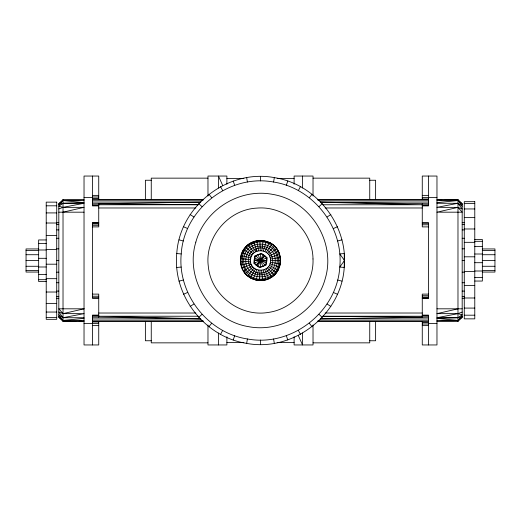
<?xml version="1.0" encoding="UTF-8"?>
<svg xmlns="http://www.w3.org/2000/svg" width="521" height="521" viewBox="0 0 521 521"><rect width="100%" height="100%" fill="white"/><g stroke="black" fill="none" stroke-linecap="round" stroke-linejoin="round"><path stroke-width="0.78" d="M260.493 266.804L260.507 254.196C252.268 253.948 252.529 267.052 260.493 266.804C268.732 267.052 268.471 253.948 260.507 254.196M250.783 262.779L241.073 265.065C234.86 236.208 280.291 231.467 280.454 260.721C280.031 287.644 238.338 285.996 240.624 258.676L250.562 259.588C248.804 272.861 270.868 273.994 270.477 260.611C271.2 248.289 251.096 247.201 250.562 259.588M259.992 270.464L259.478 280.428C233.545 278.963 235.303 239.211 261.64 240.572C290.835 242.955 282.968 287.045 254.958 279.673M261.809 250.608L263.125 240.715L266.264 241.392L270.171 243.04M279.673 266.042L280.428 261.64L280.181 257.172M176.756 253.558C179.654 206.153 227.664 168.784 274.333 177.615C316.267 183.946 348.38 225.287 344.244 267.442C341.346 314.847 293.336 352.216 246.667 343.385C204.733 337.022 172.627 295.772 176.756 253.558L181.223 253.929C183.972 209.051 229.416 173.682 273.59 182.037C313.29 188.061 343.684 227.11 339.777 267.071C337.028 311.949 291.584 347.318 247.41 338.963C207.71 332.939 177.316 293.89 181.223 253.929M246.667 343.385L247.41 338.963M273.59 182.037L274.333 177.615M240.572 259.36L241.327 254.958L243.04 250.829M258.396 270.256L256.293 280.011L253.219 279.08L250.334 277.673L255.414 269.083M275.368 273.812L277.96 270.171L280.161 263.919L270.334 262.206M263.379 250.946L266.264 241.392M233.213 339.979L234.671 335.739M286.329 185.261L287.787 181.021M253.219 279.08L256.86 269.793M258.084 266.322L262.916 254.678M264.876 251.532L269.253 242.565L272.014 244.199L274.482 246.257L267.488 253.382M248.966 244.212L245.71 247.104L242.226 252.477L251.363 256.488M220.507 334.404L222.643 330.457M298.357 190.543L300.493 186.596M251.422 244.369L252.88 242.057L254.124 243.125C277.563 234.203 289.696 271.916 265.456 278.331C243.287 285 232.229 250.627 254.124 243.125M277.96 270.171L269.285 265.235M266.257 252.353L272.014 244.199M256.658 265.495L264.342 255.505M208.888 326.81L211.643 323.274M309.357 197.726L312.112 194.19M247.709 275.817L254.105 268.159M266.081 268.771L271.656 277.048L274.163 275.042L276.325 272.665L268.413 266.583M58.821 203.776L63.021 199.576L84.031 199.576L63.021 200.552L58.821 203.776L58.821 317.224L63.021 321.424L84.031 321.424L79.185 321.197M256.039 264.955L264.961 256.045M462.179 317.224L457.979 320.448L436.969 321.424L457.979 321.424L462.179 317.224L462.179 203.776L457.979 199.576L436.969 199.576L441.815 199.804M58.821 204.395L63.021 200.552L84.031 202.649L63.021 203.275L58.821 204.395L63.021 200.546L84.031 200.539M462.179 316.605L457.979 320.448L436.969 318.351L457.979 317.725L462.179 316.605L457.979 320.454L436.969 320.461M198.677 317.413L201.979 314.378M319.021 206.622L322.323 203.587M252.959 267.032L245.417 273.571L243.515 270.979L252.008 265.743M268.543 254.593L276.586 248.686M190.152 306.459L193.903 304.01M327.097 216.99L330.848 214.541M272.034 276.788L268.12 278.943L263.828 280.181M269.383 255.961L278.273 251.422L279.497 254.391L280.233 257.517L270.366 259.009M183.548 294.254L187.651 292.45M333.349 228.55L337.452 226.746M242.057 268.12L251.278 264.31M254.678 262.91L266.322 258.09M58.821 208.947L63.021 207.358L84.031 203.268L63.021 203.275L58.821 206.212L63.021 207.358L84.031 207.358L63.021 212.184M462.179 312.053L457.979 313.642L436.969 317.732L457.979 317.725L462.179 314.788L457.979 313.642L436.969 313.642L457.979 308.816M270.002 257.446L279.497 254.391M257.172 240.819L253.629 241.764L257.061 251.129M179.042 281.132L183.385 280.024M337.615 240.976L341.958 239.868M259.36 280.428L265.84 279.731L263.17 270.112M436.969 202.649L457.979 200.539L462.179 204.427M84.031 318.351L63.021 320.461L58.821 316.573M176.756 267.442L181.223 267.071M240.591 261.887L250.542 261.197M200.696 202.155L92.438 203.776M320.304 318.845L428.562 317.224M207.977 178.149L151.259 178.149L151.259 199.576M313.023 178.149L369.741 178.149L369.741 199.576M226.889 178.566L243.893 178.566M277.107 178.566L294.111 178.566M151.259 180.246L145.379 180.246L145.379 199.576M369.741 180.246L375.621 180.246L375.621 199.576M92.438 195.375L98.736 195.375M422.264 195.375L428.562 195.375M92.438 196.984L98.736 196.984M84.031 197.479L92.438 197.479M422.264 197.479L436.969 197.479M92.438 198.345L98.736 198.345M422.264 199.015L428.562 199.015M92.438 199.256L98.736 199.256M203.125 199.576L98.736 199.576L98.736 176.046L84.031 176.046L84.031 344.954L98.736 344.954L98.736 321.424M317.875 199.576L428.562 199.576M92.438 200.214L203.099 200.214M317.901 200.214L428.562 200.214M92.438 202.037L200.657 202.037M320.343 202.037L428.562 202.037M436.969 203.268L457.979 203.281L462.179 206.27L457.979 200.539L436.969 200.539L457.979 199.576L457.979 321.424M464.276 203.522L474.781 203.522M320.304 202.155L428.562 203.776M98.736 204.766L198.267 204.766M322.733 204.766L422.264 204.766L320.304 202.22M92.438 204.896L98.736 204.896M422.264 204.896L428.562 204.896M92.438 205.626L98.736 205.626M422.264 205.626L428.562 205.626M46.219 205.808L56.724 205.808M98.736 205.88L92.438 205.88L92.438 176.046M422.264 205.88L428.562 205.88L428.562 176.046M98.736 207.977L195.844 207.977M325.156 207.977L422.264 207.977M464.276 208.954L474.781 208.954M58.821 212.184L84.031 212.184M46.219 212.913L56.724 212.913M464.276 217.622L474.781 217.622M56.724 222.688L58.821 222.688M98.736 222.688L92.438 222.688L92.438 298.312L98.736 298.312M422.264 222.688L428.562 222.688L428.562 298.312L422.264 298.312M462.179 222.688L464.276 222.688M46.219 223.008L56.724 223.008M92.438 223.008L98.736 223.008M422.264 223.249L428.562 223.249M92.438 223.919L98.736 223.919M56.724 224.538L58.821 224.538M462.179 224.538L464.276 224.538M422.264 224.785L428.562 224.785M92.438 225.28L98.736 225.28M92.438 226.889L98.736 226.889L98.736 203.776L198.267 204.675M428.562 226.889L422.264 226.889L422.264 203.776M464.276 228.98L474.781 228.98M56.724 229.904L58.821 229.904M462.179 229.904L464.276 229.904M46.219 235.453L56.724 235.453M56.724 238.273L58.821 238.273M462.179 238.273L464.276 238.273M474.781 239.491L482.348 239.491L482.348 281.047L474.781 281.047M46.219 239.953L38.652 239.953L38.652 281.509L46.219 281.509M474.781 241.308L482.348 241.308M464.276 242.324L474.781 242.324M38.652 243.502L46.219 243.502M474.781 246.446L482.348 246.446M56.724 248.817L58.821 248.817M462.179 248.817L464.276 248.817M38.652 248.947L26.05 248.947L26.05 272.053L38.652 272.053M482.348 248.947L494.95 248.947L494.95 272.053L482.348 272.053M46.219 249.481L56.724 249.481M38.652 249.995L46.219 249.995M26.05 250.497L38.652 250.497M482.348 250.497L494.95 250.497M474.781 254.007L482.348 254.007M26.05 254.723L38.652 254.723M482.348 254.723L494.95 254.723M464.276 256.807L474.781 256.807M38.652 258.305L46.219 258.305M26.05 260.5L38.652 260.5M56.724 260.5L58.821 260.5M462.179 260.5L464.276 260.5M482.348 260.5L494.95 260.5M474.781 262.695L482.348 262.695M46.219 264.193L56.724 264.193M26.05 266.277L38.652 266.277M482.348 266.277L494.95 266.277M38.652 266.993L46.219 266.993M26.05 270.503L38.652 270.503M482.348 270.503L494.95 270.503M474.781 271.005L482.348 271.005M464.276 271.519L474.781 271.519M56.724 272.183L58.821 272.183M462.179 272.183L464.276 272.183M38.652 274.554L46.219 274.554M474.781 277.498L482.348 277.498M46.219 278.676L56.724 278.676M38.652 279.692L46.219 279.692M56.724 282.727L58.821 282.727M462.179 282.727L464.276 282.727M464.276 285.547L474.781 285.547M56.724 291.096L58.821 291.096M462.179 291.096L464.276 291.096M46.219 292.02L56.724 292.02M92.438 294.111L98.736 294.111L98.736 317.224L200.696 318.845M428.562 294.111L422.264 294.111L422.264 317.224L322.733 316.325M422.264 295.72L428.562 295.72M92.438 296.215L98.736 296.215M56.724 296.462L58.821 296.462M462.179 296.462L464.276 296.462M422.264 297.081L428.562 297.081M92.438 297.751L98.736 297.751M422.264 297.992L428.562 297.992M464.276 297.992L474.781 297.992M56.724 298.312L58.821 298.312M462.179 298.312L464.276 298.312M46.219 303.378L56.724 303.378M464.276 308.087L474.781 308.087M436.969 308.816L462.179 308.816M46.219 312.046L56.724 312.046M98.736 313.023L195.844 313.023M325.156 313.023L422.264 313.023M98.736 315.12L92.438 315.12L92.438 344.954M422.264 315.12L428.562 315.12L428.562 344.954M464.276 315.192L474.781 315.192M92.438 315.374L98.736 315.374M422.264 315.374L428.562 315.374M92.438 316.104L98.736 316.104M422.264 316.104L428.562 316.104M198.267 316.234L98.736 316.234L200.696 318.78M322.733 316.234L422.264 316.234M92.438 317.224L98.736 317.224M46.219 317.478L56.724 317.478M84.031 317.732L63.021 317.719L58.821 314.73L63.021 320.461L84.031 320.461L63.021 321.424L63.021 199.576M92.438 318.963L200.657 318.963M320.343 318.963L428.562 318.963M92.438 320.786L203.099 320.786M317.901 320.786L428.562 320.786M92.438 321.424L203.125 321.424M317.875 321.424L422.264 321.424L422.264 344.954L436.969 344.954L436.969 176.046L422.264 176.046L422.264 199.576M422.264 321.744L428.562 321.744M92.438 321.985L98.736 321.985M422.264 322.655L428.562 322.655M84.031 323.521L98.736 323.521M428.562 323.521L436.969 323.521M422.264 324.016L428.562 324.016M92.438 325.625L98.736 325.625M422.264 325.625L428.562 325.625M151.259 340.754L145.379 340.754L145.379 321.424M369.741 340.754L375.621 340.754L375.621 321.424M226.889 342.434L243.893 342.434M277.107 342.434L294.111 342.434M207.977 342.851L151.259 342.851L151.259 321.424M313.023 342.851L369.741 342.851L369.741 321.424M254.196 260.493L266.804 260.507M270.477 260.611L280.454 260.721M261.64 240.572L256.723 240.904L258.611 250.699M263.125 240.715L259.914 240.552L260.207 250.523M254.255 259.673L266.745 261.327M179.042 239.868L183.385 240.976M337.615 280.024L341.958 281.132M241.177 255.511L250.835 258.006M269.93 263.763L279.36 267.026M254.678 258.084L266.322 262.916M183.548 226.746L187.651 228.55M333.349 292.45L337.452 294.254M243.75 249.65L252.125 255.075M190.152 214.541L193.903 216.99M327.097 304.01L330.848 306.459M250.829 277.96L247.188 275.368L244.212 272.034M457.979 200.552L462.179 203.776M58.821 317.224L63.021 320.448M245.71 247.104L253.102 253.799M198.677 203.587L201.979 206.622M319.021 314.378L322.323 317.413M256.045 256.039L264.955 264.961M267.332 267.774L274.163 275.042M273.812 245.632L276.788 248.966L278.943 252.88M254.274 252.705L248.048 244.903L250.712 243.105L255.603 251.806L256.208 248.804C271.982 242.799 280.148 268.185 263.834 272.503C249.181 277.328 241.497 253.427 256.208 248.804L256.69 251.278M208.888 194.19L211.643 197.726M309.357 323.274L312.112 326.81M220.507 186.596L222.643 190.543M298.357 330.457L300.493 334.404M264.681 269.559L268.856 278.624M298.312 335.531L302.519 344.954L302.519 332.991M222.688 185.469L218.481 176.046L218.481 188.009M258.09 254.678L262.91 266.322M233.213 181.021L234.671 185.261M286.329 335.739L287.787 339.979M246.667 177.615L247.41 182.037M273.59 338.963L274.333 343.385M261.594 270.419L262.688 280.337M313.023 195.987L313.023 176.046L294.111 176.046L294.111 184.226M313.023 325.013L313.023 344.954L294.111 344.954L294.111 336.774M302.519 176.046L302.519 188.009M260.5 176.469L260.5 180.956M260.5 340.044L260.5 344.531M226.889 184.226L226.889 176.046L207.977 176.046L207.977 195.987M226.889 336.774L226.889 344.954L207.977 344.954L207.977 325.013M218.481 332.991L218.481 344.954M243.815 258.97C241.464 281.548 277.283 283.385 277.257 260.682C277.934 239.738 245.287 238.064 243.815 258.97M245.834 259.152C243.769 279.002 275.251 280.617 275.225 260.663C275.817 242.252 247.13 240.78 245.834 259.152M312.997 258.963C314.124 284.707 293.87 308.953 268.354 312.431C239.914 317.322 210.881 295.003 208.296 266.257C204.551 237.641 228.022 209.533 256.846 208.107C285.593 205.521 312.737 230.1 312.997 258.963M254.73 256.065L253.773 263.281L259.543 267.716L266.27 264.935L267.227 257.719L261.457 253.284L254.73 256.065M195.837 242.102C184.636 278.67 210.419 320.311 248.146 326.582C281.197 333.186 316.338 311.421 325.163 278.898C336.364 242.33 310.581 200.689 272.854 194.418C239.803 187.814 204.662 209.579 195.837 242.102M344.531 260.5L339.777 267.071L344.244 267.442L344.244 253.558L339.777 253.929L344.531 260.5M457.979 207.365L436.969 212.184L462.179 212.184L457.979 207.365L436.969 207.358L457.979 203.281L462.179 209.019L457.979 207.365M84.031 308.816L63.021 313.635L58.821 311.981L63.021 317.719L84.031 313.642L63.021 313.635L58.821 308.816L84.031 308.816M474.781 201.679L464.276 201.679L464.276 318.859L474.781 318.859L474.781 201.679M56.724 202.141L46.219 202.141L46.219 319.321L56.724 319.321L56.724 202.141"/></g></svg>
